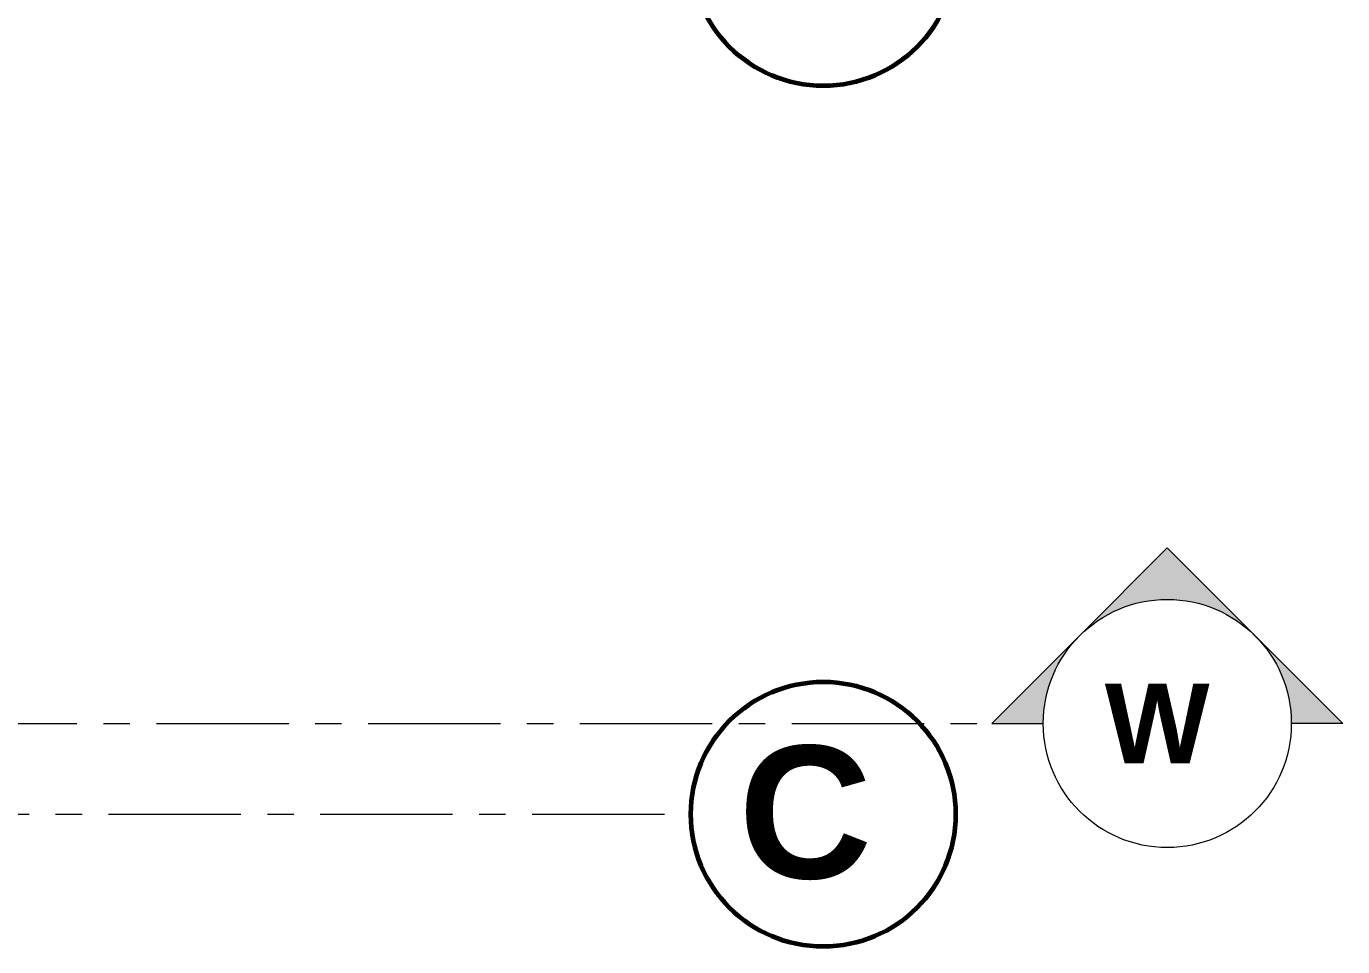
# Model space of a CAD drawing. Header units: inches. Extents: x -38 to 5698, y -33 to 92.
# Drawn here: x 330.56 to 335.532, y 16.65 to 20.125 of the extents above; entities that cross this region are included whole.
import ezdxf

# ---------------------------------------------------------------- set-up
doc = ezdxf.new("R2010")
doc.units = ezdxf.units.IN
doc.header["$MEASUREMENT"] = 0
doc.linetypes.add('Punto & Raya', pattern=[0.65, 0.5, -0.075, 0, -0.075])
doc.layers.add('02 _ ARQ _ ALB _ Ejes Generales', color=7, linetype='Continuous')
doc.layers.add('Marcador - Secciones', color=251, linetype='Continuous')
doc.styles.add('Estilo_Generado_1', font='swisseb.ttf')

msp = doc.modelspace()

# ---------------------------------------------------------------- hatches: boundary and pattern name
at = {"layer": 'Marcador - Secciones', "linetype": 'Continuous', "lineweight": 13}
for points in [[(335.201, 17.824), (334.8697, 18.1553), (334.5385, 17.824, -0.414214)], [(334.2072, 17.4928), (334.4012, 17.4928, -0.198912), (334.5385, 17.824)], [(335.5322, 17.4928), (335.201, 17.824, -0.198912), (335.3382, 17.4928)]]:
    msp.add_hatch(color=7, dxfattribs=at).paths.add_polyline_path(points)

# ---------------------------------------------------------------- linework, layer by layer
at = {"layer": '02 _ ARQ _ ALB _ Ejes Generales', "color": 251, "linetype": 'Punto & Raya', "lineweight": 13}
msp.add_line((326.07, 17.15), (333.07, 17.15), dxfattribs=at)
at = {"layer": '02 _ ARQ _ ALB _ Ejes Generales', "color": 7, "linetype": 'Continuous', "lineweight": 60}
for centre in [(333.57, 20.4), (333.57, 17.15)]:
    msp.add_circle(centre, 0.5, dxfattribs=at)
at = {"layer": 'Marcador - Secciones', "color": 251, "linetype": 'Punto & Raya', "lineweight": 13}
msp.add_line((323.8507, 17.4928), (334.2072, 17.4928), dxfattribs=at)
at = {"layer": 'Marcador - Secciones', "color": 7, "linetype": 'Continuous', "lineweight": 13, "flags": 128}
msp.add_lwpolyline([(334.5385, 17.824), (334.8697, 18.1553), (335.5322, 17.4928)], dxfattribs=at)
for points in [[(334.5385, 17.824), (334.2072, 17.4928), (334.4012, 17.4928, -0.198912)], [(335.5322, 17.4928), (335.3382, 17.4928, 0.198912)]]:
    msp.add_lwpolyline(points, format="xyb", dxfattribs=at)
at = {"layer": 'Marcador - Secciones', "color": 7, "linetype": 'Continuous', "lineweight": 13}
msp.add_circle((334.8697, 17.4928), 0.4685, dxfattribs=at)

# ---------------------------------------------------------------- texts
at = {"layer": '02 _ ARQ _ ALB _ Ejes Generales', "color": 7, "lineweight": 30, "insert": (333.25, 17.4081), "char_height": 0.5, "attachment_point": 1, "style": 'Estilo_Generado_1'}
msp.add_mtext('\\A1;{\\pql;\\pt0;\\fSwis721 Ex BT|b1|i0|c0|p34;C}', dxfattribs=at)
at = {"layer": 'Marcador - Secciones', "color": 5, "lineweight": 25, "insert": (334.6338, 17.3428), "char_height": 0.3, "attachment_point": 7, "style": 'Estilo_Generado_1'}
msp.add_mtext('\\A1;{\\pql;\\pt0;\\fSwis721 Ex BT|b1|i0|c0|p34;W}', dxfattribs=at)

doc.saveas('drawing.dxf')
